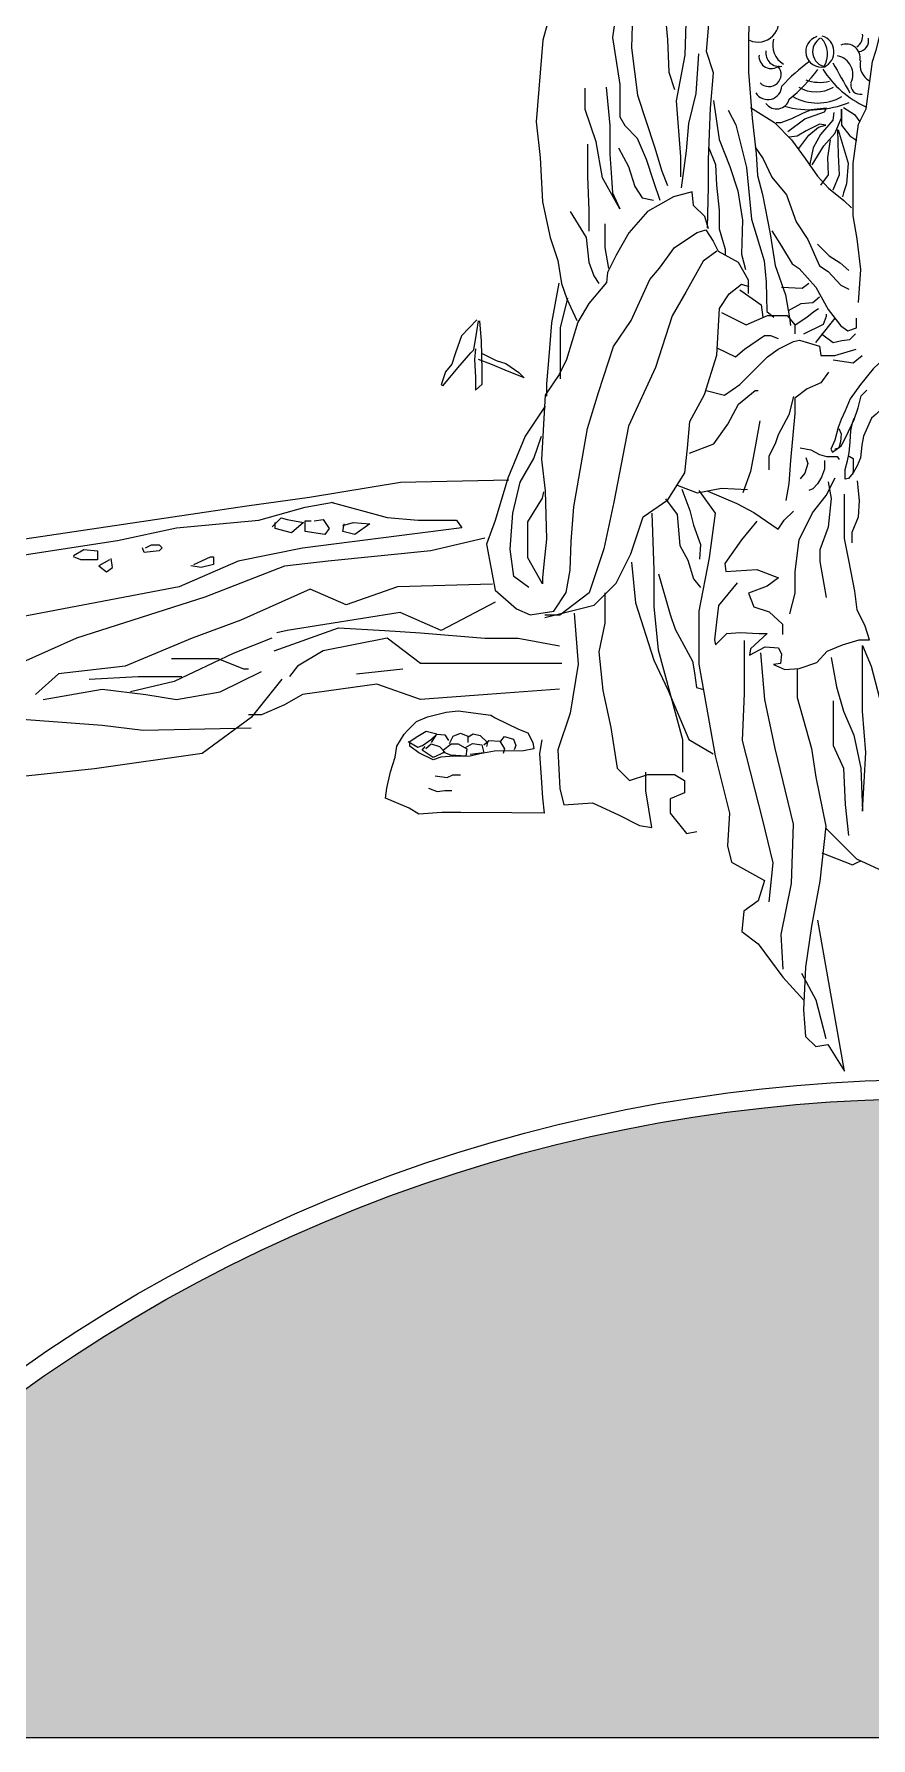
# Model space of a CAD drawing. Header units: millimetres. Extents: x 484 to 2344, y 288 to 1028.
# Drawn here: x 1181.4 to 1400.5, y 310.4 to 756.8 of the extents above; entities that cross this region are included whole.
import ezdxf

# ---------------------------------------------------------------- set-up
doc = ezdxf.new("R2010")
doc.units = ezdxf.units.MM
for name, color, linetype in [('3', 3, 'Continuous'), ('4', 4, 'Continuous'), ('7', 7, 'Continuous'), ('BH', 3, 'Continuous')]:
    doc.layers.add(name, color=color, linetype=linetype)

# ---------------------------------------------------------------- blocks, each defined once
blk = doc.blocks.new('A$C79322C36')
at = {"layer": 'BH'}
h = blk.add_hatch(dxfattribs=at)
h.set_pattern_fill('ESCHER', color=256, scale=50, style=0)
h.set_pattern_definition([(59.99999999999999, (-630.7850322477962, -2196.590799703481), (-59.99999997655987, -1.353315237651032e-08), [55.00000000000001, -5]), (180, (-630.7850322477962, -2196.590799703481), (29.99999999999999, -51.9615242), [55.00000000000001, -5]), (300.0000000000001, (-630.7850322477962, -2196.590799703481), (59.99999997655987, -1.353315237651032e-08), [55.00000000000001, -5]), (59.99999999999999, (-625.7850322477962, -2196.590799703481), (-59.99999997655987, -1.353315237651032e-08), [10, -50]), (300.0000000000001, (-625.7850322477962, -2196.590799703481), (59.99999997655987, -1.353315237651032e-08), [10, -50]), (59.99999999999999, (-633.2850322477962, -2192.26067270348), (-59.99999997655987, -1.353315237651032e-08), [10, -50]), (180, (-633.2850322477962, -2192.26067270348), (29.99999999999999, -51.9615242), [10, -50]), (300.0000000000001, (-633.2850322477962, -2200.920926703481), (59.99999997655987, -1.353315237651032e-08), [10, -50]), (180, (-633.2850322477962, -2200.920926703481), (29.99999999999999, -51.9615242), [10, -50]), (59.99999999999999, (-650.7850322477962, -2196.590799703481), (-59.99999997655987, -1.353315237651032e-08), [10, -50]), (300.0000000000001, (-650.7850322477962, -2196.590799703481), (59.99999997655987, -1.353315237651032e-08), [10, -50]), (59.99999999999999, (-620.7850322477962, -2213.911307753481), (-59.99999997655987, -1.353315237651032e-08), [10, -50]), (180, (-620.7850322477962, -2213.911307753481), (29.99999999999999, -51.9615242), [10, -50]), (300.0000000000001, (-620.7850322477962, -2179.27029165348), (59.99999997655987, -1.353315237651032e-08), [10, -50]), (180, (-620.7850322477962, -2179.27029165348), (29.99999999999999, -51.9615242), [10, -50]), (0, (-620.7850322477962, -2187.930545653481), (-30, 51.9615242), [35, -25]), (0, (-620.7850322477962, -2205.25105375348), (-30, 51.9615242), [35, -25]), (120, (-628.2850322477962, -2183.600418653481), (-59.99999997655987, 1.353317458097081e-08), [34.99999999999998, -24.99999999999999]), (120, (-643.2850322477962, -2192.26067270348), (-59.99999997655987, 1.353317458097081e-08), [34.99999999999998, -24.99999999999999]), (240, (-643.2850322477962, -2200.920926703481), (29.99999997655985, -51.96152421353317), [35, -25]), (240, (-628.2850322477962, -2209.581180753481), (29.99999997655985, -51.96152421353317), [35, -25])])
h.paths.add_polyline_path([(1830.000001668255, 722.4938282499029), (1830.000001668255, 22.49382824990289), (30.00000166825521, 22.49382824990289), (30.00000166825521, 722.4938282499029)])
edge = h.paths.add_edge_path(flags=16)
edge.add_arc((933.2072063310143, -219.8797734527823), 409.8662078151122, 48.69815733620379, 131.3018426637964, ccw=False)
edge.add_line((1203.729489795199, 88.02930802755282), (1503.113610318834, 437.2913687866771))
edge.add_arc((933.2072063310134, -219.8797734527818), 869.8662078151121, 49.0677932279539, 130.932206772046)
edge.add_line((363.3008023431939, 437.2913687866776), (662.6849228668289, 88.02930802755282))
at = {"layer": '3'}
for points in [[(861.1698415311421, 496.3604075586491), (861.9215212142826, 483.2253030853085), (863.4248805805637, 467.4631773023962), (863.800720422134, 458.8315364493787), (865.304079788415, 454.3280721375486)], [(851.2820974577189, 483.9375654879518), (849.0001160961983, 467.9871180985506), (850.9561013484854, 455.6173842705098), (850.9561013484854, 447.1538812253534), (852.2600900838615, 444.8752466020042), (855.5200640715248, 441.6200532777425), (857.8020454330454, 436.0862243249403), (859.75802853611, 430.2268771454228), (861.3880155299412, 425.3440866564347)], [(873.9284573189634, 418.1089524726558), (874.1834756704957, 428.8039736046035), (874.1834756704957, 435.933988027602), (874.4384918730011, 442.809358468111), (874.6935102245334, 449.4300859312311), (875.4546089240739, 458.7076855175605), (873.6694869104285, 464.3098390609239), (874.1795214644662, 470.4212795641652), (874.1795214644662, 475.51414715275), (874.1795214644662, 478.5698679069201), (873.6694869104285, 482.1348746158696)], [(871.5398431286667, 463.6924209764393), (870.8878487609782, 453.2758025398402), (868.931863508692, 445.4633389636892), (868.2798691410035, 438.3019138513519), (866.9758804056273, 428.5363338785673)], [(847.3701291023663, 454.9663448015044), (848.3481217285098, 444.8752466020042), (848.3481217285098, 437.3883022577602), (848.6741199869648, 432.5055117687716), (849.0001160961983, 427.2972030530682), (850.9561013484854, 423.0654520330854), (846.3921364762227, 431.2034348411439), (844.762151631614, 440.6434945768301), (841.8281737531834, 449.1069976219869), (841.8281737531834, 454.6408255695974)], [(875.4565860270886, 451.4637149172017), (876.9866896892026, 441.2779807451325), (879.7918786618993, 434.1479663221344), (881.832019027077, 427.781881836404), (883.1071043376596, 420.1425814586269), (882.8520881351524, 411.2300641837037), (883.8721572432287, 407.1557695097767)], [(879.2838212108763, 448.9207989713527), (881.3239594270281, 445.1011492850139), (884.1291505487497, 433.8968411931878), (885.4042380083574, 420.4007422844593), (888.7194615350927, 409.4510781751223), (889.2294960891304, 403.8489236266596), (889.4845144406618, 396.2096232488825), (891.269636454308, 394.6817633743472)], [(894.9067239548986, 443.3398003756638), (899.3583103185829, 446.6735946557706), (904.505455775492, 448.4793992207005), (905.0619043396055, 449.451755215604), (901.0276560109223, 449.0350309305904), (898.8018617544694, 448.062674935687), (895.8805084047908, 446.6735946557706), (893.0982677334468, 445.5623292256073), (891.8462600761086, 445.5623292256073)], [(907.00947323939, 448.340490790632), (906.731250031944, 446.256870370757), (903.5316713255988, 442.5063518056372), (901.5841024258134, 439.0336511058454), (900.6103179759211, 434.4496849758902)], [(901.3058792183674, 434.5885924007666), (904.3663452463798, 439.5892828157353), (907.2876985960575, 442.7841686657734), (908.9570421391763, 446.9514105107155), (908.9570421391763, 449.173939360659), (908.9570421391763, 449.173939360659), (908.9570421391763, 445.006697515717), (911.1828342464069, 442.2285359506918), (912.99129261708, 440.9783630956522)], [(909.5134907032889, 449.5906636456721), (912.4348440529666, 447.7848590807421), (913.8259643886395, 445.8401460857435)], [(897.8280773045772, 438.8947426757768), (900.4712074468089, 442.3674443807604), (902.9752249107078, 444.4510648006353), (904.9227916612708, 445.006697515717), (903.2534481181538, 445.2845133706619), (899.7756462043617, 443.4787088057319), (897.4107414187965, 442.0896285258154), (895.3240598406774, 441.8118116656788)], [(907.9832576892832, 443.8954330907454), (908.1223703676169, 437.2278455357236), (908.4005935750629, 431.9493392658101), (906.731250031944, 427.9210058509366)], [(908.1223703676169, 443.7565246606769), (910.7654983606271, 435.0053166857801), (910.3481624748474, 429.5879019857985), (909.5134907032889, 427.2264647057864), (909.2352674958438, 426.254108710883)], [(842.4801681208719, 439.992456113016), (842.4801681208719, 431.528954073051), (842.8061663793269, 422.7399317959871), (842.8061663793269, 417.2061038483762)], [(850.6301030900304, 439.0158984172949), (853.2380827100051, 434.1331089334985), (854.8680697038362, 428.9247992126034), (856.8240528069018, 425.9951251202488), (859.75802853611, 425.3440866564347)], [(874.1834756704957, 439.2443517591619), (875.968595535116, 434.6607711304559), (876.2236138866474, 429.3132605644819), (876.9886667922165, 422.6925331013622), (876.9886667922165, 417.8543094952665), (878.0087359002937, 414.2893017812175), (878.5187704543314, 412.5067989292929), (878.5187704543314, 410.9789380496577)], [(906.0356887894977, 441.1172715257203), (905.3401296962729, 436.5333053957652), (905.4792402253843, 431.9493392658101), (903.5316713255988, 429.3100861308531)], [(837.9162053978316, 422.4144125640801), (842.1541720116384, 415.5785066836497), (842.8061663793269, 409.0681210403181), (844.110155114703, 405.4874084841495), (845.4141459993016, 403.534292087516)], [(847.0441329931327, 419.1592192398184), (847.0441329931327, 412.9743528283939), (848.0221234700548, 407.4405238755917)], [(890.7596019002694, 417.3450225353881), (893.3097746704598, 413.2707288665606), (896.1149636431564, 408.6871482378547), (897.9000856568018, 407.4139313407086), (902.2353804406384, 402.5757077346129), (905.5506061163978, 396.7189102087609), (908.8658296431331, 392.3899725574443), (910.6509516567785, 391.1167556602982), (912.9461082244625, 391.8806855975658), (912.9461082244625, 394.427119391858)], [(902.7454149946761, 413.7800148213391), (905.8056223189051, 410.7242950722684), (908.6108134406259, 408.9417912152439), (910.9059700083108, 406.9046443808302)], [(834.9666456614759, 403.5927419676937), (833.0106604091898, 393.1761235310946), (832.3586660415012, 384.3871022592225), (831.7066716738127, 377.2256771468851), (831.7066716738127, 373.9704838226239)], [(882.3972172542417, 401.8828668563106), (888.0029550582731, 397.8846399345443), (888.4033636732911, 394.6860590002461)], [(893.3097746704598, 402.5757077346129), (898.6651385623718, 402.3210637521242), (900.4502584269921, 403.5942806492703)], [(837.2486270229965, 399.6865101796179), (835.2926417707095, 391.8740466034669), (835.2926417707095, 383.4105445635014), (835.2926417707095, 378.5277540745133)], [(895.094894535081, 396.4642662262718), (898.4101202108404, 398.2467700832963), (901.4703275350685, 398.5014130606855), (903.2554495487148, 400.0292739403208)], [(813.5230690483113, 393.9591983092701), (809.5228631390655, 389.7651430080518), (807.9227807753668, 385.3713693997329), (806.9227298353107, 382.3756148952198), (805.322647471613, 380.3784458956111), (804.122586773351, 376.9832577921961), (804.7226181969945, 376.7835404901957), (808.5228121990094, 381.3770303954157), (811.9229866846135, 385.3713693997329), (812.7230278664629, 386.170237602636), (813.5230690483113, 390.9634448098568), (813.9230885647239, 393.7594820123691)], [(813.1230473828746, 386.3699538995374), (812.9230376246687, 383.5739166970252), (813.1230473828746, 378.9804267918053), (813.1230473828746, 375.5852386883903), (814.9231395047791, 377.1829740890976), (814.9231395047791, 380.7778794945129), (814.7231297465732, 388.367123904246), (814.3231102301615, 393.7594820123691)], [(896.8800165487264, 392.6446165399329), (899.9402238729544, 394.6817633743472), (901.7253458865998, 396.2096232488825), (903.0004311971825, 396.9735531861502)], [(899.1751731164095, 390.3528257230305), (904.2755186567902, 392.8992595173227), (905.0405715623601, 394.9364063517364), (905.0405715623601, 395.4456933116148)], [(902.2353804406384, 388.061035911227), (904.2755186567902, 390.6074697055192), (906.3156568729428, 393.1539024947119), (907.3357259810182, 394.427119391858)], [(876.3910708351923, 386.6896061619054), (881.1959871107429, 384.290670209884), (883.5984473977405, 386.2897831681712), (888.8037744375315, 389.8881870962032), (890.4054131960484, 389.8881870962032), (892.4074627188056, 389.0885421139269)], [(903.7654841027525, 390.3528257230305), (906.8256914269805, 388.061035911227), (909.1208479946645, 388.5703228711054), (911.1609862108162, 388.8249658484947), (912.6910898729311, 390.3528257230305)], [(814.9231395047791, 385.1716531028319), (818.5233237485882, 383.3742004001238), (821.1234570523429, 382.5753321972206), (824.5236315379461, 380.1787285936102), (825.923704143439, 378.7807104949038), (820.9234472941371, 380.7778794945129), (817.1232532921213, 382.3756148952198), (813.9230885647239, 383.5739166970252)], [(920.4096754758175, 384.0940637829422), (917.2825083497773, 381.1796535247777), (913.9468624123638, 377.0162113040205), (911.2366507598472, 373.2691134058578), (909.9857843392756, 370.1465309863961), (908.943394580855, 367.8566382173158), (908.109483633807, 365.7749166043409), (907.2755726867599, 362.4441630287733), (906.2331829283394, 360.1542692545013), (906.6501384018629, 359.3215806093117), (908.943394580855, 360.9869578996913), (909.568828865752, 362.2359908674762), (910.8196952863236, 364.7340557978537), (912.2790405182677, 367.8566382173158), (913.3214281274668, 370.9792196315857), (914.1553412237372, 374.1018020510478), (915.6146843064598, 375.5590061749381)], [(906.8222158439003, 383.4910252276072), (912.0275428836912, 382.6913792401388), (914.4300010214665, 384.6904932036177)], [(869.1836942726459, 359.10184371885), (875.5902493067133, 361.5007796708715), (879.1939375879865, 366.6984735634569), (881.9968064900022, 371.8961684612341), (886.4013141505347, 375.4945713840743), (887.2021356790146, 375.4945713840743)], [(920.4096754758175, 371.6037361154781), (918.1164192968245, 369.3138423412061), (916.8655528762538, 368.2729825399106), (914.7807733594118, 363.4850228300693), (914.3638178858873, 361.195130060989), (913.9468624123638, 357.8643754802297), (913.1129514653167, 355.7826548724465), (912.0705617068952, 353.9091054207697), (910.8196952863236, 352.4519002916873), (909.9857843392756, 352.2437281303901), (909.9857843392756, 354.7417940659593), (910.6112164749502, 357.0316878402314), (911.0281719484747, 359.1134084480141), (911.2366507598472, 362.0278187061786), (911.4451274219991, 364.9422279591513), (911.8620850447442, 367.0239495721257), (912.2790405182677, 368.2729825399106)], [(887.6025442940327, 367.4981185457336), (886.4013141505347, 360.7011336834034), (885.2000861562574, 354.303971814807), (883.198036633501, 348.7064549284873)], [(827.1427089507724, 323.8405080362631), (823.2307405954216, 326.7701821286178), (822.2527479692781, 333.9316072409551), (822.9047423369666, 343.3716669766413), (824.8607275892527, 351.5096507898911), (828.4466976861495, 357.6945172013156), (830.4026807892151, 363.5538653860249)], [(908.317960295959, 365.5667444430437), (908.943394580855, 364.1095393139617), (908.7349157694825, 362.0278187061786), (908.317960295959, 360.3624414157989), (907.2755726867599, 360.1542692545013)], [(898.1498324499698, 360.4540387978932), (900.9550235716924, 359.9447518380152), (903.2501779903505, 358.6715349408692), (905.0353000039968, 358.1622479809907), (906.8204220176431, 358.1622479809907), (907.8404911257185, 358.1622479809907), (908.3505256797562, 357.3983180437231)], [(899.6799361120848, 357.907605003601), (900.1899706661225, 356.3797451290657), (899.4249177605525, 353.8333113347735), (898.1498324499698, 352.3054514602381)], [(904.5252654499582, 357.1436750663333), (904.5252654499582, 354.8518842494304), (903.7602125443891, 352.8147374150167), (902.7401434363128, 351.0322345630921), (901.4650581257301, 349.759017665946), (900.4449890176547, 349.2497307060676)], [(911.0281719484747, 358.2807198028245), (912.0705617068952, 357.6562033189321), (912.0705617068952, 356.4071713563389), (912.0705617068952, 354.5336219046617), (911.8620850447442, 353.4927610981745)], [(865.9804146063898, 350.705567886775), (871.1857416461808, 348.7064549284873), (877.5922988294697, 349.9059218993066), (884.399266776999, 349.5060999107641)], [(867.2110306270106, 349.6112981843298), (869.2511688431623, 344.0091446409665), (870.2712379512395, 340.1894939495282), (872.0563599648849, 335.0966263609439), (871.8013416133526, 331.2769766746051)], [(895.4811645894424, 316.9533290471677), (896.8334880081129, 322.3546908371059), (896.8334880081129, 328.0261208673055), (897.9153458834389, 336.3982322950242), (901.4313872017847, 343.4200025214336), (904.9474285201322, 348.0111595905864), (907.3816098141278, 352.6023176648387)], [(905.4883574577943, 351.5220457088908), (906.2997519388018, 347.2009558749005), (905.4883574577943, 339.6390491679672), (903.3246395581182, 333.6975508975056), (903.3246395581182, 330.7268012597247), (904.4064995824692, 324.7853039943625), (904.9474285201322, 321.2744178760586)], [(913.0613690321516, 351.7921129440529), (913.6022979698146, 346.6608193943766), (913.331834575496, 342.3397295603863), (911.7090456134811, 338.2887089717574), (911.7090456134811, 335.5880275742388)], [(862.8757358431749, 347.0648643900377), (865.9359431674029, 342.9905707212097), (866.700996072972, 334.8419833835546), (868.7411342891246, 331.0223326921164), (870.2712379512395, 326.1841090860207), (872.0563599648849, 323.8923182691178)], [(759.8627912098646, 339.7604109188501), (762.2270819123014, 342.1212369986961), (763.8032778629513, 341.7277656503552), (768.137814040957, 340.9408239587729), (764.9854242886822, 338.1865275356854), (760.6508881106765, 339.3669405756086), (760.6508881106765, 340.9408239587729)], [(770.8961542683128, 341.3342953071137), (773.2604471197747, 341.7277656503552), (774.8366430704245, 339.3669405756086), (773.6544966446927, 337.7930571924439), (768.53186141685, 338.5799988840263), (768.53186141685, 341.3342953071137), (770.1080573674999, 341.3342953071137)], [(778.3830801985923, 340.1538822671905), (781.1414225749731, 340.9408239587729), (785.4759587529788, 340.5473536155318), (781.5354699508671, 337.7930571924439), (778.3830801985923, 338.5799988840263), (778.7771297235113, 340.5473536155318)], [(859.3378389404188, 343.3704641796608), (859.873350186017, 328.3981876155208), (859.873350186017, 318.7731532557732), (860.9443683791642, 307.5439458326687), (867.3704818360966, 284.0160839527193), (867.3704818360966, 275.460497631811)], [(726.7626955874457, 334.2518190777741), (728.3388915380947, 335.0387607693565), (730.3091348646385, 335.0387607693565), (731.0972317654505, 334.2518190777741), (730.3091348646385, 333.4648763810924), (726.3686482115518, 333.0714060378509), (725.9745986866328, 334.2518190777741)], [(707.848357073799, 332.284464346269), (710.6066973011548, 333.8583477294333), (714.1531365783476, 333.4648763810924), (714.1531365783476, 332.284464346269), (714.1531365783476, 331.1040513063458), (709.8186004003419, 331.1040513063458), (707.848357073799, 331.8909929979277)], [(717.3055263306223, 331.1040513063458), (714.5471839542415, 329.5301679231811), (716.5174294298104, 327.9562835349175), (718.0936232314343, 329.1366965748402), (717.6995758555404, 331.4975226546867)], [(739.3722545965429, 329.9236382664226), (743.7067907745486, 331.8909929979277), (744.4948898243856, 331.8909929979277), (744.4948898243856, 329.9236382664226), (741.3425000721118, 329.1366965748402), (738.5841576957309, 329.5301679231811)], [(853.9827458256586, 330.5370846982973), (855.0537640188059, 319.842601294612), (859.873350186017, 304.8703257355714), (863.6219160110568, 296.8494634340823), (868.977009125817, 284.0160839527193), (875.4031225827493, 280.2730148116843)], [(861.0906138295286, 327.4573259831668), (864.1508233027816, 316.7623048512191), (865.4259086133643, 312.9426541597809), (870.0162195997073, 304.5394228396367), (870.52625630277, 301.4837030905655), (871.0362908568086, 297.6640523991273), (872.8214107214299, 297.1547654392489)], [(759.7707871508946, 310.6357627271623), (749.6808826077404, 306.6057195713479), (734.20969478196, 299.2173061139229), (722.7744704926608, 296.5306106767134)], [(835.7814000865774, 303.9190241341389), (815.601591000268, 303.9190241341389), (798.7850834283445, 303.9190241341389), (790.0404986313333, 310.6357627271623), (773.223993208434, 307.2773934306501), (766.4973901796648, 303.2473502748367), (764.4794084114237, 300.5606548376272)], [(883.5042592037262, 309.9989507459291), (883.5042592037262, 296.0961232257273), (882.9687479581271, 283.7974677637835), (888.3238432219123, 262.9432259809314), (891.0013908538049, 251.7140195629258), (889.9303705116326, 241.5542601786597)], [(906.3315510619586, 305.5169022589826), (907.6910543732056, 297.8243537169742), (909.5037225895012, 291.4893137412032), (912.2227270629719, 285.1542737654313), (914.0353974282925, 276.5567195125986), (914.4885644823662, 265.2441491323921), (915.3948985905145, 280.6292452113089), (914.4885644823662, 291.4893137412032), (914.4885644823662, 299.1818622832111), (914.4885644823662, 308.6844222468685), (916.7544019017623, 303.2543879819214), (919.4734063752312, 292.8468223074397), (923.0987449568493, 281.5342509221337), (924.4582461190712, 271.5791881030641), (924.9114131731449, 262.5291319999187)], [(887.7883341253382, 306.7906056243132), (888.8593523184854, 294.4919511674693), (891.536899950378, 281.6585716861064), (896.356483968565, 261.8737779420931), (895.820974871991, 246.3667773585335), (893.1434272400984, 232.9986738577513), (893.6789363366725, 223.9083635174234)], [(906.7847181160323, 294.2043308736766), (906.7847181160323, 282.4392566329579), (909.5037225895012, 276.5567195125986), (909.9568896435758, 267.0541595489417), (910.8632259007491, 258.9091091566206)], [(795.5549827824789, 283.5160810974317), (798.0715211621491, 282.0801667250989), (799.2698733855232, 282.4391450669073), (801.6665778322713, 284.1143776637123), (802.9847661375934, 285.4306319187094), (800.228555594028, 286.1485896074255), (798.0715211621491, 284.8323353524288), (795.794652797349, 283.3964209800961)], [(800.1087195120799, 281.7211883832911), (801.5467417503241, 282.9177835260512), (803.7037761822021, 282.199826842435), (805.1417984204463, 280.7639124701022), (802.0260839290886, 279.3279991028694), (799.150039452601, 281.2425509292466), (799.9888855791578, 282.199826842435)], [(801.6665778322713, 283.2767618678595), (802.9847661375934, 285.4306319187094), (805.1417984204463, 285.3109728064733), (806.1004806289502, 283.755399321904)], [(804.782292323629, 281.3622100414827), (806.8194906735598, 282.9177835260512), (808.6170190086204, 282.9177835260512), (810.8938873734214, 281.6015292710545), (810.6542173585513, 279.6869774446773), (806.6996567406368, 279.9262966742494), (804.6624583907069, 280.7639124701022)], [(806.3401506438204, 283.0374426382878), (807.2988328523243, 284.9519944646649), (809.2161951203079, 285.6699511482811), (811.1335595373166, 284.9519944646649)], [(810.5343834256291, 281.9605076128628), (812.3319117606898, 283.0374426382878), (814.8484501403609, 282.6784642964794), (815.3277901701003, 280.5245942456299), (811.7327356490032, 280.1656159038216)], [(811.2533934702387, 283.2767618678595), (811.2533934702387, 284.7126752350928), (812.5715817755599, 285.550292036045), (814.3691101106215, 285.0716535769011), (816.2864723786042, 283.2767618678595), (816.046802363735, 282.199826842435)], [(815.3277901701003, 282.6784642964794), (816.6459784754215, 283.755399321904), (819.5220229519091, 283.6357402096678), (820.7203751752832, 281.6015292710545), (820.3608690784658, 280.4049341282939)], [(819.7616929667793, 283.6357402096678), (820.7203751752832, 284.8323353524288), (823.1170796220313, 284.1143776637123), (823.7162557337178, 282.4391450669073), (823.2369135549534, 281.3622100414827)], [(903.8536156186437, 254.3876396600231), (911.8862563652965, 251.1792955435067), (912.9572767074687, 251.7140195629258), (914.028294900616, 252.2487435823455)], [(909.7442199790021, 197.1721565158587), (902.7825974254974, 236.7417429987863)], [(898.4985225038836, 222.8389154785846), (902.2470883289234, 215.8875012159338), (904.924633811791, 205.7277428367674)]]:
    blk.add_lwpolyline(points, dxfattribs=at)
for centre, radius, start, end in [((887.1160915849414, 472.233306481146), 5.47740050948793, 246.0236701058716, 23.89225702051648), ((911.3224408942642, 468.3015293094363), 3.245803052163363, 300.9373956985175, 9.75173666146194), ((892.723416458859, 463.9217921906434), 3.560101884252909, 171.4615481392021, 280.564507460576), ((896.9380359927363, 466.0501168759561), 5.968082869144686, 165.8770580450446, 238.203952591698), ((903.7158723651892, 464.2874060360305), 4.081311932011927, 106.4880974783004, 281.149853361631), ((905.4674966698603, 464.2523309164703), 4.027735395122321, 118.7319365364508, 260.2199840594642), ((899.3640213096523, 463.6020720929355), 6.002918636566862, 326.4346243226793, 44.16096962905834), ((902.7408087034528, 464.2088258100498), 4.303929559064763, 294.200152356756, 73.70177544951413), ((910.2670827638995, 462.6088773431115), 3.627471393057652, 348.8257647565096, 113.5496275719815), ((913.1998391083853, 467.1571835710761), 2.910692947384989, 276.861140092025, 11.55132050557569), ((890.6090884808818, 463.0377460964146), 3.228867971628627, 174.6445978726235, 309.9075935809269), ((889.9770272288079, 458.3067052209221), 3.210111933394522, 224.124542042902, 40.07948826958082), ((932.5558727870193, 418.6443302560442), 53.611168606114, 126.6157235803695, 136.954314233302), ((1516.896459366704, 799.1920754119669), 697.4517122981256, 208.9728126623266, 209.71901802094), ((907.033890190758, 458.2942888665971), 4.953572856147451, 333.3414949183028, 78.95283042832463), ((918.6465930870199, 460.8343960055672), 4.802749123840289, 167.108717558397, 241.1585028035466), ((862.6426977357023, 490.8425197711608), 50.94177722426978, 309.906743579704, 322.0924762199836), ((903.4231609311191, 466.563079524818), 10.37373458079, 248.5900877900606, 283.7929137950304), ((926.4773326329796, 473.8954675620521), 26.51921146048144, 212.4061270329452, 245.2052951137482), ((913.8229507235137, 455.4916231534085), 2.402926316119444, 169.4192387110164, 283.4590972675169), ((889.693683920359, 455.371141236024), 3.685023394389937, 211.741292137143, 357.9342776009621), ((891.9927476123312, 452.7008425866406), 3.459929645807021, 216.2624753579876, 344.3176422037653), ((901.0822593717012, 476.1987267846084), 27.15928042195131, 255.0413910927338, 291.5167212020196), ((902.6968211686326, 463.85752351675), 13.07093393239962, 240.6875859755255, 299.3124140244744), ((902.3490405474085, 462.4157543964243), 8.719036957617309, 238.7658451737833, 301.2341548262166)]:
    blk.add_arc(centre, radius, start, end, dxfattribs=at)
at = {"layer": '4'}
blk.add_lwpolyline([(1830.000001668255, 722.4938282499029), (1830.000001668255, 22.49382824990289), (30.00000166825521, 22.49382824990289), (30.00000166825521, 722.4938282499029)], close=True, dxfattribs=at)
for points in [[(821.9184867078557, 351.9849845129838), (793.5369687788625, 351.4181867616612), (769.696493288704, 347.4506004922023), (753.235213104791, 345.1834084818115), (669.2259183157521, 332.713852927212), (615.3010331761534, 323.6450848856489), (592.5958188329596, 317.9771053622217), (555.6998465997813, 315.7099133518309), (523.3449146564126, 316.276711103154), (507.451265045981, 311.1755293310493)], [(815.601591000268, 336.8310452501519), (801.4757250696566, 333.4726759536402), (774.569312954578, 330.7859805164308), (763.1340886652797, 329.4426327978263), (742.2816197058983, 321.382545481099), (708.6486045620495, 310.6357627271623), (693.8500787583662, 303.9190241341389), (674.3429295451297, 304.5906979934412), (660.8897234875894, 297.8739583953184), (652.1451408396042, 293.1722413802022), (617.8394658226835, 284.4404802041722), (601.6956181238311, 271.0070030181259), (580.1704892913776, 268.3203065758171), (568.7352650020794, 262.9469157013982), (541.1561930139287, 259.5885464048865), (533.7569301120866, 262.9469157013982)], [(818.292232641581, 320.039197762494), (804.1663667109697, 312.650784305069), (793.4038001457184, 317.3525023252846), (763.8067485383517, 312.650784305069), (761.1161068970387, 311.9791104457668)], [(760.4434470239667, 307.2773934306501), (777.259954595891, 313.3224581643713), (789.3678387582613, 312.650784305069), (798.7850834283445, 311.9791104457668), (815.601591000268, 310.6357627271623), (824.3461736482541, 310.6357627271623), (835.1087380644803, 308.6207411492551)], [(733.537034908888, 305.2623718527434), (745.6449212202833, 305.2623718527434), (752.3715242490525, 302.575676415534), (753.7168439951965, 302.575676415534)], [(762.4614287922077, 299.888980978325), (754.3895038682695, 289.8138720836905), (741.6089598328263, 280.4104370483583), (713.3572258225786, 276.3803938925444), (694.5227386314382, 274.3653723146376), (683.0875143421399, 270.3353281537238), (670.9796280307437, 269.6636542944216), (653.4904605857482, 265.6336111386076), (635.3286332676798, 262.9469157013982), (622.5480870832125, 262.275241842096), (609.7675430477702, 260.2602202641888), (609.0948810256723, 261.6035679827937)], [(712.0119060764346, 299.888980978325), (724.7924522609019, 300.5606548376272), (736.2276765502011, 300.5606548376272)], [(781.9685758564201, 301.2323286969295), (794.0764621678154, 302.575676415534)], [(835.1087380644803, 297.2022845360161), (816.2742508733409, 295.8589368174112), (798.7850834283445, 294.5155890988067), (787.3498591390453, 298.5456322546206), (767.8427099258079, 295.8589368174112), (763.1340886652797, 293.1722413802022), (757.0801455095816, 290.4855459429928), (753.7168439951965, 290.4855459429928)], [(688.468795475741, 289.8138720836905), (715.3752075908196, 287.7988505057833), (726.1377720070459, 286.4555027871788), (754.3895038682695, 287.1271766464811)], [(802.6252600407752, 274.5416205420261), (805.7409745321329, 274.0629820828822), (807.1789967703771, 274.7809387664984), (809.2161951203079, 274.7809387664984)], [(800.8277317057145, 271.3108144606522), (803.1046000705155, 270.4731976597), (805.1417984204463, 270.7125168892717), (806.939326755507, 270.7125168892717)]]:
    blk.add_lwpolyline(points, dxfattribs=at)
at = {"layer": '7'}
for points in [[(662.6849228668289, 88.02930802755282, -0.3768899368627247), (1203.729489795199, 88.02930802755282), (1503.113610318834, 437.2913687866771, 0.3732105203369475), (363.3008023431939, 437.2913687866771)], [(663.2072063310143, 95.10271873827924, -0.3699396874964852), (1203.207206331013, 95.10271873827924), (1496.072707813716, 436.7601466412671, 0.3699396874964852), (370.3417048483116, 436.7601466412671)]]:
    blk.add_lwpolyline(points, format="xyb", close=True, dxfattribs=at)
for points in [[(874.9317194598589, 540.1253490659151), (868.5724296183662, 538.1200969779557), (858.8661456681766, 535.4464279883482), (849.4945600938881, 527.4254196365105), (845.4781677548626, 522.4122897623661), (841.7964723132118, 508.3755258381575), (839.1188779133699, 498.3492660898678), (834.0983860110618, 479.2993722915148), (830.7513904238385, 467.2678604552661), (829.0778926302273, 445.8785057723758), (830.0819921935099, 436.5206636172416), (830.6891208210172, 424.915683678782), (832.6973169905305, 415.5578408321408), (834.7055146385692, 409.5420852597695), (835.7096127233253, 403.5263289958916), (837.0484106625099, 399.5158248199732), (839.7260065408773, 393.8342780441799)], [(874.5983177512971, 539.7588275296671), (877.610613484092, 535.0799064520997), (879.9535095080328, 530.7351941711104), (881.2923074472164, 524.7194379072325), (882.9658052408286, 518.7036823348612), (882.9658052408286, 513.0221348675609), (883.6352034711572, 505.0011265157241), (884.3046031800122, 497.6485364485488), (884.3046031800122, 490.9643632830225), (884.9740014103409, 481.9407292329593), (884.6393015559133, 467.5697565121732), (884.6393015559133, 458.8803312586874), (885.6434011191959, 446.8488194224383), (886.647499203953, 437.490976575797), (886.9821990583805, 431.8094298000037), (888.3209955190378, 426.7962999258589), (890.3291931670774, 416.5530819269825), (891.6679911062611, 408.1978654700747), (894.3455869846293, 400.5110659148149), (895.3496850693855, 394.4953103424441), (895.684384923813, 392.4900582544847)], [(913.4234565091065, 398.5058138268555), (914.092854739436, 407.1952390803413), (913.088756654679, 415.2162474321785), (912.0846585699228, 421.2320030045498), (912.0846585699228, 434.93455813218), (913.4234565091065, 445.2950266770476), (915.4316526786197, 449.3055308529661), (917.1051504722309, 461.6712514857932), (918.109248556988, 464.6791292719786), (921.454944519819, 478.2967465932888), (923.7978420222853, 487.9887975450006), (925.136639961469, 498.3492660898678), (925.136639961469, 507.3729001399315), (925.136639961469, 514.3912821020353), (924.4672402526139, 522.0780809657881), (925.8060381917985, 528.0938372296664), (928.8183339245934, 535.1122191917702)], [(869.0624782041177, 517.0012868070494), (869.438318045688, 500.8638718704792), (869.0624782041177, 483.2253030853085), (868.3107985209772, 474.5936622322915), (867.9349586794069, 463.3350014527159), (865.6799196299853, 451.325762365826), (866.8074391546961, 436.6895033523779), (866.8074391546961, 431.43546142474)], [(854.4047243828782, 506.1179137981171), (854.4047243828782, 489.6052110909036), (854.4047243828782, 480.2229933135864), (854.0288845413079, 465.2114451464809), (855.532243907589, 452.8269175974406), (860.0423220064313, 439.3165239704431), (861.9215212142826, 432.936615964848), (863.4248805805637, 429.1837285773181)], [(885.1688816051937, 449.5906636456721), (891.4289241903289, 445.7012376556754), (895.8805084047908, 441.1172715257203), (899.4974229969157, 436.2554895408202), (902.6969995540403, 431.6715234108651), (905.618352903718, 428.4766375608265), (909.6526033816226, 425.2817527159796), (911.600172281408, 423.3370397209815)], [(886.4243071164328, 439.2443517591619), (888.4644453325855, 436.1886310049913), (890.7596019002694, 431.3504073988956), (894.5848599810424, 426.7668267701897), (897.1350349002578, 419.6368123471916), (900.1952422244858, 415.0532317184857), (903.2554495487148, 408.1778612779763), (905.5506061163978, 406.6500014034405), (908.8658296431331, 403.0849936893919), (910.9059700083108, 402.0664207747345)], [(874.1478205994208, 417.7941962100613), (873.1698301224988, 421.0493895343229), (870.2358522440682, 423.9790636266775), (869.9098561348355, 427.5597761828462), (865.0198951533403, 426.2576992552181), (858.1739510687803, 422.3514674671428), (853.283990087285, 416.8176385143406), (850.0240160996218, 410.9582913348227), (847.7420347381012, 406.4010200777416), (847.4160386288686, 403.7968662224857), (842.8520737566068, 398.2630372696835), (839.9180980273986, 393.3802477858867), (836.9841222981904, 383.6146678131022), (835.0281370459033, 379.7084360250265), (831.3806734153577, 374.2960030545305), (830.4026807892151, 357.3689979694086), (831.3806734153577, 349.2310151613506), (831.7066716738127, 336.535761096211), (831.0546773061251, 330.0253754528794), (830.7286790476701, 326.4446628967112), (830.7286790476701, 324.8170657319843), (826.8167106923174, 331.6529716124146), (826.8167106923174, 341.0930323532925), (830.7286790476701, 347.2778987647171), (831.0546773061251, 348.9054959294435)], [(831.3806734153577, 371.3663289621763), (826.1647163246298, 363.5538653860249), (821.6007536015895, 352.4862084856122), (818.3407796139263, 341.4185515851991), (816.0587982524066, 335.2336841685833), (818.3407796139263, 323.1894695724491), (823.8827349631092, 318.3066790834614), (827.468705060006, 316.6790829239262), (833.6626547768774, 317.6556406196473), (836.9226287645415, 322.5384311086355), (837.900621390685, 328.3977782881529), (838.2266174999177, 335.8847226323974), (838.8786140168286, 344.9992641413678), (842.4645841137244, 365.5069817826584), (845.3985598429335, 374.9470415183446), (849.3105281982844, 386.9912571196701), (853.8744909213247, 393.8271619949087), (858.7644519028199, 404.5692996634143), (861.3724315227946, 407.4989737557689), (865.2999838852938, 412.9743528283939), (871.1679374929317, 416.8805846164696), (873.4499188544523, 417.5316230802832), (875.405901957517, 414.6019489879286), (876.7098928421146, 411.997794127481), (881.9258499328434, 409.0681210403181), (884.5338295528181, 404.5108497832371), (884.5338295528181, 401.9066959279812), (884.5338295528181, 400.9301372270684)], [(876.3838945836596, 411.997794127481), (872.7979244867638, 409.3936402722252), (868.2339596145011, 401.2556564589754), (864.6479895176053, 395.0707900475509), (860.2862578182157, 381.527690053339), (853.2117611908316, 366.1150583582084), (849.3529430901672, 346.2070752075188), (846.7803998389472, 334.0054074017989), (842.9215817382828, 322.4459333791533), (835.2039498353997, 316.6661963678303), (831.3451338839577, 316.6661963678303)], [(831.3451338839577, 316.0240035899478), (844.2078544385049, 319.2349684845503), (849.9960805148894, 325.0147054958734), (853.8548964663314, 332.7210218460345), (857.0705771422727, 342.3539165298425), (863.501938494157, 346.8492679854012), (868.0038897210998, 353.9133915576799), (868.6470271458202, 360.3353213468854), (869.2901624213209, 367.3994439139728), (873.148978372762, 374.4635674862516), (876.3646590487042, 384.7386559531333), (877.0077964734264, 396.9403227536613), (879.5803397246464, 400.7934804261463), (882.7960204005885, 403.3622525428668), (884.7254283763095, 402.7200597649844)], [(877.5922988294697, 395.8855269762571), (883.9988560127586, 392.6869460419589), (889.6045938167899, 395.0858819939804), (894.80992085658, 395.0858819939804), (896.8119703793382, 392.6869460419589), (896.8119703793382, 390.2880100899374)], [(873.5882019331775, 375.4945713840743), (878.3931182087281, 374.2951034080638), (882.3972172542417, 377.0938623538195), (885.6004947712754, 380.2924432881173), (889.6045938167899, 384.290670209884), (892.4074627188056, 386.2897831681712), (896.4115596150968, 388.2888961264584), (898.0131983736137, 388.6887191201927), (903.2185275626271, 387.0894281504479), (903.6189361776451, 384.6904932036177), (907.2226244589183, 384.6904932036177), (912.8283622629497, 386.2897831681712)], [(905.6209857004014, 380.2924432881173), (903.6189361776451, 377.4936853475533), (900.0152478963719, 375.8943943778086), (896.8119703793382, 373.4954584257871), (896.8119703793382, 369.4972325092126), (895.6107402358393, 357.102729755371), (895.2103316208204, 351.1053898753175), (894.4095100923405, 346.7073409650088)], [(896.4115596150968, 373.8952814195213), (895.2103316208204, 369.0974095154784), (892.4074627188056, 363.8997146177012), (891.6066433395463, 361.5007796708715), (890.005002431808, 358.302197731382), (890.005002431808, 354.7037938033495)], [(871.6545567577095, 349.2524293983729), (875.9386316793225, 343.3704641796608), (874.3321022405771, 331.6065327371366), (871.6545567577095, 317.7037052169348), (871.6545567577095, 303.8008766916332), (875.9386316793225, 279.7382907922652), (879.6871975043623, 264.7660142281252), (879.1516884077882, 256.2104279072164), (880.2227066009364, 251.9326347467622), (888.7908564441623, 247.1201175668884), (887.184329154441, 241.7728763675955), (883.4357633294021, 239.0992552653993), (882.900254232829, 233.7520140661063), (887.184329154441, 230.5436689444905), (893.6789363366725, 221.7694674397458), (899.0340316004567, 215.8875012159338)], [(873.9886105481964, 349.1062769170298), (881.5963978749842, 345.9076959827321), (886.0009055355158, 343.5087600307106), (892.4074627188056, 339.1107111204014), (894.0091014773225, 341.5096470724234), (896.4115596150968, 343.9085830244444)], [(881.6874627103743, 325.055371229525), (876.8190979733572, 319.1138729590634), (876.2781690356951, 314.7927841301725), (875.7372400980312, 310.2016260559208), (876.0077056413757, 308.851285859711), (878.9828158730343, 311.822034492392), (882.4988571913818, 312.0921027326535), (887.3672219283981, 311.822034492392), (889.5309398280751, 311.822034492392), (885.203504028721, 307.7710128986637), (884.9330406344016, 306.150604462192), (888.9900108904112, 308.3111493791871), (892.5060522087588, 308.0410811389252), (893.3174466897653, 306.4206727024539), (893.0469811464218, 303.9900595451968), (891.1537287900883, 303.7199923100347), (894.1288390217469, 302.3696511087255), (897.9153458834389, 302.6397193489875), (902.5132450771107, 304.2601277854587), (905.2178919144508, 307.2308774232392), (909.2748643194864, 308.851285859711), (913.6022979698146, 310.2016260559208), (916.3069469561797, 310.2016260559208), (915.2250869318286, 313.7125111691253), (913.0613690321516, 318.0336010031156), (912.5204400944885, 322.8948273176293), (910.8976511324745, 330.9968694999866), (909.8157932571485, 336.6682995301867), (909.8157932571485, 342.3397295603863), (909.8157932571485, 348.2812278308484)], [(775.24197282765, 346.2344802854836), (790.0404986313333, 342.2044361245703), (798.1124235552725, 341.532762265268), (808.2023280984267, 341.532762265268), (809.5476478445707, 339.5177406873613), (767.8427099258079, 334.1443498129424), (751.0262023538835, 330.7859805164308), (735.5550166771282, 324.069240918308), (661.5623833606614, 309.9640888678596), (628.6020302389097, 301.9040025562317), (613.1308445621544, 297.8739583953184), (580.8431491644496, 313.9941330287734), (601.0229582507591, 315.3374807473779), (633.9833135215358, 323.3975670590057), (656.8537621001324, 326.0842624962152), (697.2133802727512, 332.8010020943379), (719.4111689782767, 336.1593713908492), (734.882356804057, 339.5177406873613), (756.4074856365096, 341.532762265268), (768.5153697988808, 344.8911325668792), (775.914632700722, 346.2344802854836)], [(886.826292990735, 341.2594576044389), (882.7693227347254, 336.3982322950242), (878.4418869353713, 330.1866657843007), (878.7123524787148, 328.0261208673055), (886.826292990735, 328.5662573478294), (892.5060522087588, 326.4057124308342), (889.5309398280751, 324.2451675138391), (884.662575091058, 322.3546908371059), (886.0148985097276, 318.8438057239009), (890.0718687657372, 317.4934645225917), (893.5879100840848, 314.2526476496491), (893.5879100840848, 311.5519662521301)], [(817.6195706194849, 324.7409147776102), (792.7311402726464, 324.069240918308), (779.277934215107, 319.3675239031918), (769.8606916940498, 323.3975670590057), (751.6988622269564, 315.3374807473779), (738.9183181915132, 310.6357627271623), (721.4291507465168, 303.2473502748367), (703.9399833015214, 301.2323286969295), (697.8860401458232, 295.8589368174112)], [(847.0211232721531, 322.5162223968082), (847.0211232721531, 314.495360095319), (845.4145959824327, 307.009221813249), (846.485614175579, 296.8494634340823), (848.6276505618735, 287.2244290743351), (850.2341800006188, 276.5299456706493), (853.4472367290855, 273.321600549034), (858.2668207472716, 274.9257736123914), (865.2284433007771, 274.9257736123914), (867.9059909326697, 273.321600549034), (867.9059909326697, 270.1132564325176), (864.1574251076308, 268.5090833691602), (864.1574251076308, 264.7660142281252), (868.4415000292429, 259.4187730288322), (871.1190476611355, 259.9534970482514)], [(838.9884825255003, 317.1689811975152), (840.0595007186475, 303.8008766916332), (837.9174643323531, 290.9674972102707), (834.7044076038874, 281.3424628505231), (835.2399167004605, 271.1827044713564), (836.3109348936077, 266.9049113109022), (843.8080665436864, 267.4396353303214), (850.7696890971929, 264.2312902087056), (856.1247843609781, 261.5576701116092), (859.3378389404188, 261.0229450870902), (857.7313116506984, 270.6479804519372), (857.7313116506984, 275.460497631811)], [(699.9040219140643, 294.5155890988067), (715.3752075908196, 297.2022845360161), (726.8104318801179, 295.8589368174112), (734.882356804057, 294.5155890988067), (746.3175810933553, 296.5306106767134), (757.0801455095816, 301.9040025562317)], [(897.4275021617123, 302.5128134689585), (897.4275021617123, 295.026675186889), (901.1760679867511, 281.6585716861064), (902.2470883289234, 274.1724334040364), (904.924633811791, 261.3390539226734), (903.3181065220706, 246.9015023830525), (901.1760679867511, 235.1375709405279), (899.5695406970308, 224.4430875368425), (899.0340316004567, 213.2138811188374), (899.5695406970308, 206.2624668561866), (902.2470883289234, 203.5888467590898), (905.460142908365, 204.123570778509), (909.7442199790021, 197.1721565158587)], [(830.5468608281199, 283.9947185514761), (829.9476847164333, 280.4049341282939), (830.3071908132506, 274.0629820828822), (830.6666969100679, 268.7979650628945), (831.1460369398073, 264.7295431856678), (822.6377374432668, 264.8492022979044), (809.3360312022551, 264.96886241524), (804.3029522938896, 264.96886241524), (798.3111933260443, 264.4902239560961), (795.794652797349, 266.045797440665), (789.5632238146336, 268.6783059506583), (789.9227277624259, 271.3108144606522), (790.8814099709307, 275.6185555674506), (792.0797621943038, 279.4476582151055), (792.5591022240442, 282.3194859546711), (794.476466641052, 285.4306319187094), (795.4351467005317, 286.5075679492334), (797.7120172143568, 288.7810981174189), (800.5880616908453, 289.97769225508), (805.5013045172636, 291.1742873978405), (808.6170190086204, 291.5332657396489), (817.125318505161, 290.4563307142239), (818.323670728535, 289.7383730255078), (824.4352657783274, 286.7468861737061), (826.8319702250756, 285.7896112656172), (828.1501563813727, 283.2767618678595), (828.3898285452669, 281.6015292710545), (825.7534540836496, 281.1228908119106), (818.0840007136658, 281.0032316996744), (814.2492740286734, 280.2852750160578), (811.7327356490032, 279.6869774446773), (806.3401506438204, 279.5673183324411), (804.0632822790194, 279.4476582151055), (802.0260839290886, 278.7297015314889), (798.3111933260443, 280.5245942456299), (795.9144888792962, 282.3194859546711), (795.9144888792962, 283.3964209800961)], [(904.924633811791, 260.8043299032543), (912.9572767074687, 252.7834676017646), (919.9188971119493, 249.5751224801493)]]:
    blk.add_lwpolyline(points, dxfattribs=at)

msp = doc.modelspace()

# ---------------------------------------------------------------- block references
msp.add_blockref('A$C79322C36', (483.8424033859219, 287.924895416126))

doc.saveas('drawing.dxf')
